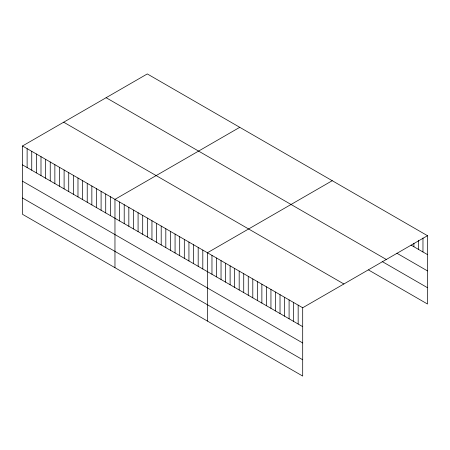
<?xml version="1.0" encoding="UTF-8"?>
<svg xmlns="http://www.w3.org/2000/svg" width="450" height="450" viewBox="0 0 450 450"><rect width="100%" height="100%" fill="white"/><g stroke="black" fill="none" stroke-linecap="round" stroke-linejoin="round"><path stroke-width="0.67" d="M22.5 145.98L302.698 307.755L302.698 376.071L22.5 214.301L22.5 145.98L147.302 73.929L427.5 235.699L427.5 304.02L368.527 269.972M239.766 127.311L114.964 199.367L114.964 267.683M332.235 180.697L207.433 252.748L207.433 321.069M302.698 307.755L427.5 235.699M411.053 245.104L427.5 254.599M396.877 253.226L427.5 270.906M106.116 97.706L386.314 259.476M382.134 261.517L427.5 287.713M63.686 122.203L343.884 283.978M22.5 164.88L302.698 326.655M22.5 181.187L302.698 342.962M22.5 197.994L302.698 359.764M422.966 237.982L422.966 251.983M418.427 240.261L418.427 249.362M413.893 243.242L413.893 246.741M298.164 305.134L298.164 324.034M293.625 302.512L293.625 321.412M289.091 299.897L289.091 318.797M284.552 297.276L284.552 316.176M280.018 294.654L280.018 313.56M275.479 292.039L275.479 310.939M270.945 289.418L270.945 308.317M266.406 286.802L266.406 305.702M261.872 284.181L261.872 303.081M257.332 281.559L257.332 300.459M252.799 278.944L252.799 297.844M248.259 276.322L248.259 295.223M243.726 273.701L243.726 292.601M239.186 271.086L239.186 289.986M234.653 268.464L234.653 287.364M230.113 265.849L230.113 284.749M225.579 263.227L225.579 282.127M221.04 260.606L221.04 279.506M216.506 257.991L216.506 276.891M211.967 255.369L211.967 274.269M202.809 250.082L202.809 268.982M198.186 247.41L198.186 266.31M193.562 244.744L193.562 263.644M188.938 242.072L188.938 260.972M184.314 239.406L184.314 258.306M179.691 236.734L179.691 255.634M175.067 234.067L175.067 252.968M170.443 231.396L170.443 250.296M165.819 228.729L165.819 247.629M161.201 226.058L161.201 244.958M156.578 223.391L156.578 242.291M151.954 220.719L151.954 239.619M147.33 218.053L147.33 236.953M142.706 215.381L142.706 234.281M138.082 212.709L138.082 231.615M133.459 210.043L133.459 228.943M128.835 207.371L128.835 226.271M124.211 204.705L124.211 223.605M119.587 202.033L119.587 220.933M110.34 196.695L110.34 215.595M105.722 194.029L105.722 212.929M101.098 191.357L101.098 210.257M96.474 188.691L96.474 207.591M91.851 186.019L91.851 204.919M87.227 183.352L87.227 202.252M82.603 180.681L82.603 199.581M77.979 178.014L77.979 196.914M73.356 175.343L73.356 194.243M68.732 172.676L68.732 191.576M64.108 170.004L64.108 188.904M59.484 167.333L59.484 186.232M54.861 164.666L54.861 183.566M50.242 161.994L50.242 180.894M45.619 159.328L45.619 178.228M40.995 156.656L40.995 175.556M36.371 153.99L36.371 172.89M31.747 151.318L31.747 170.218M27.124 148.652L27.124 167.552"/></g></svg>
